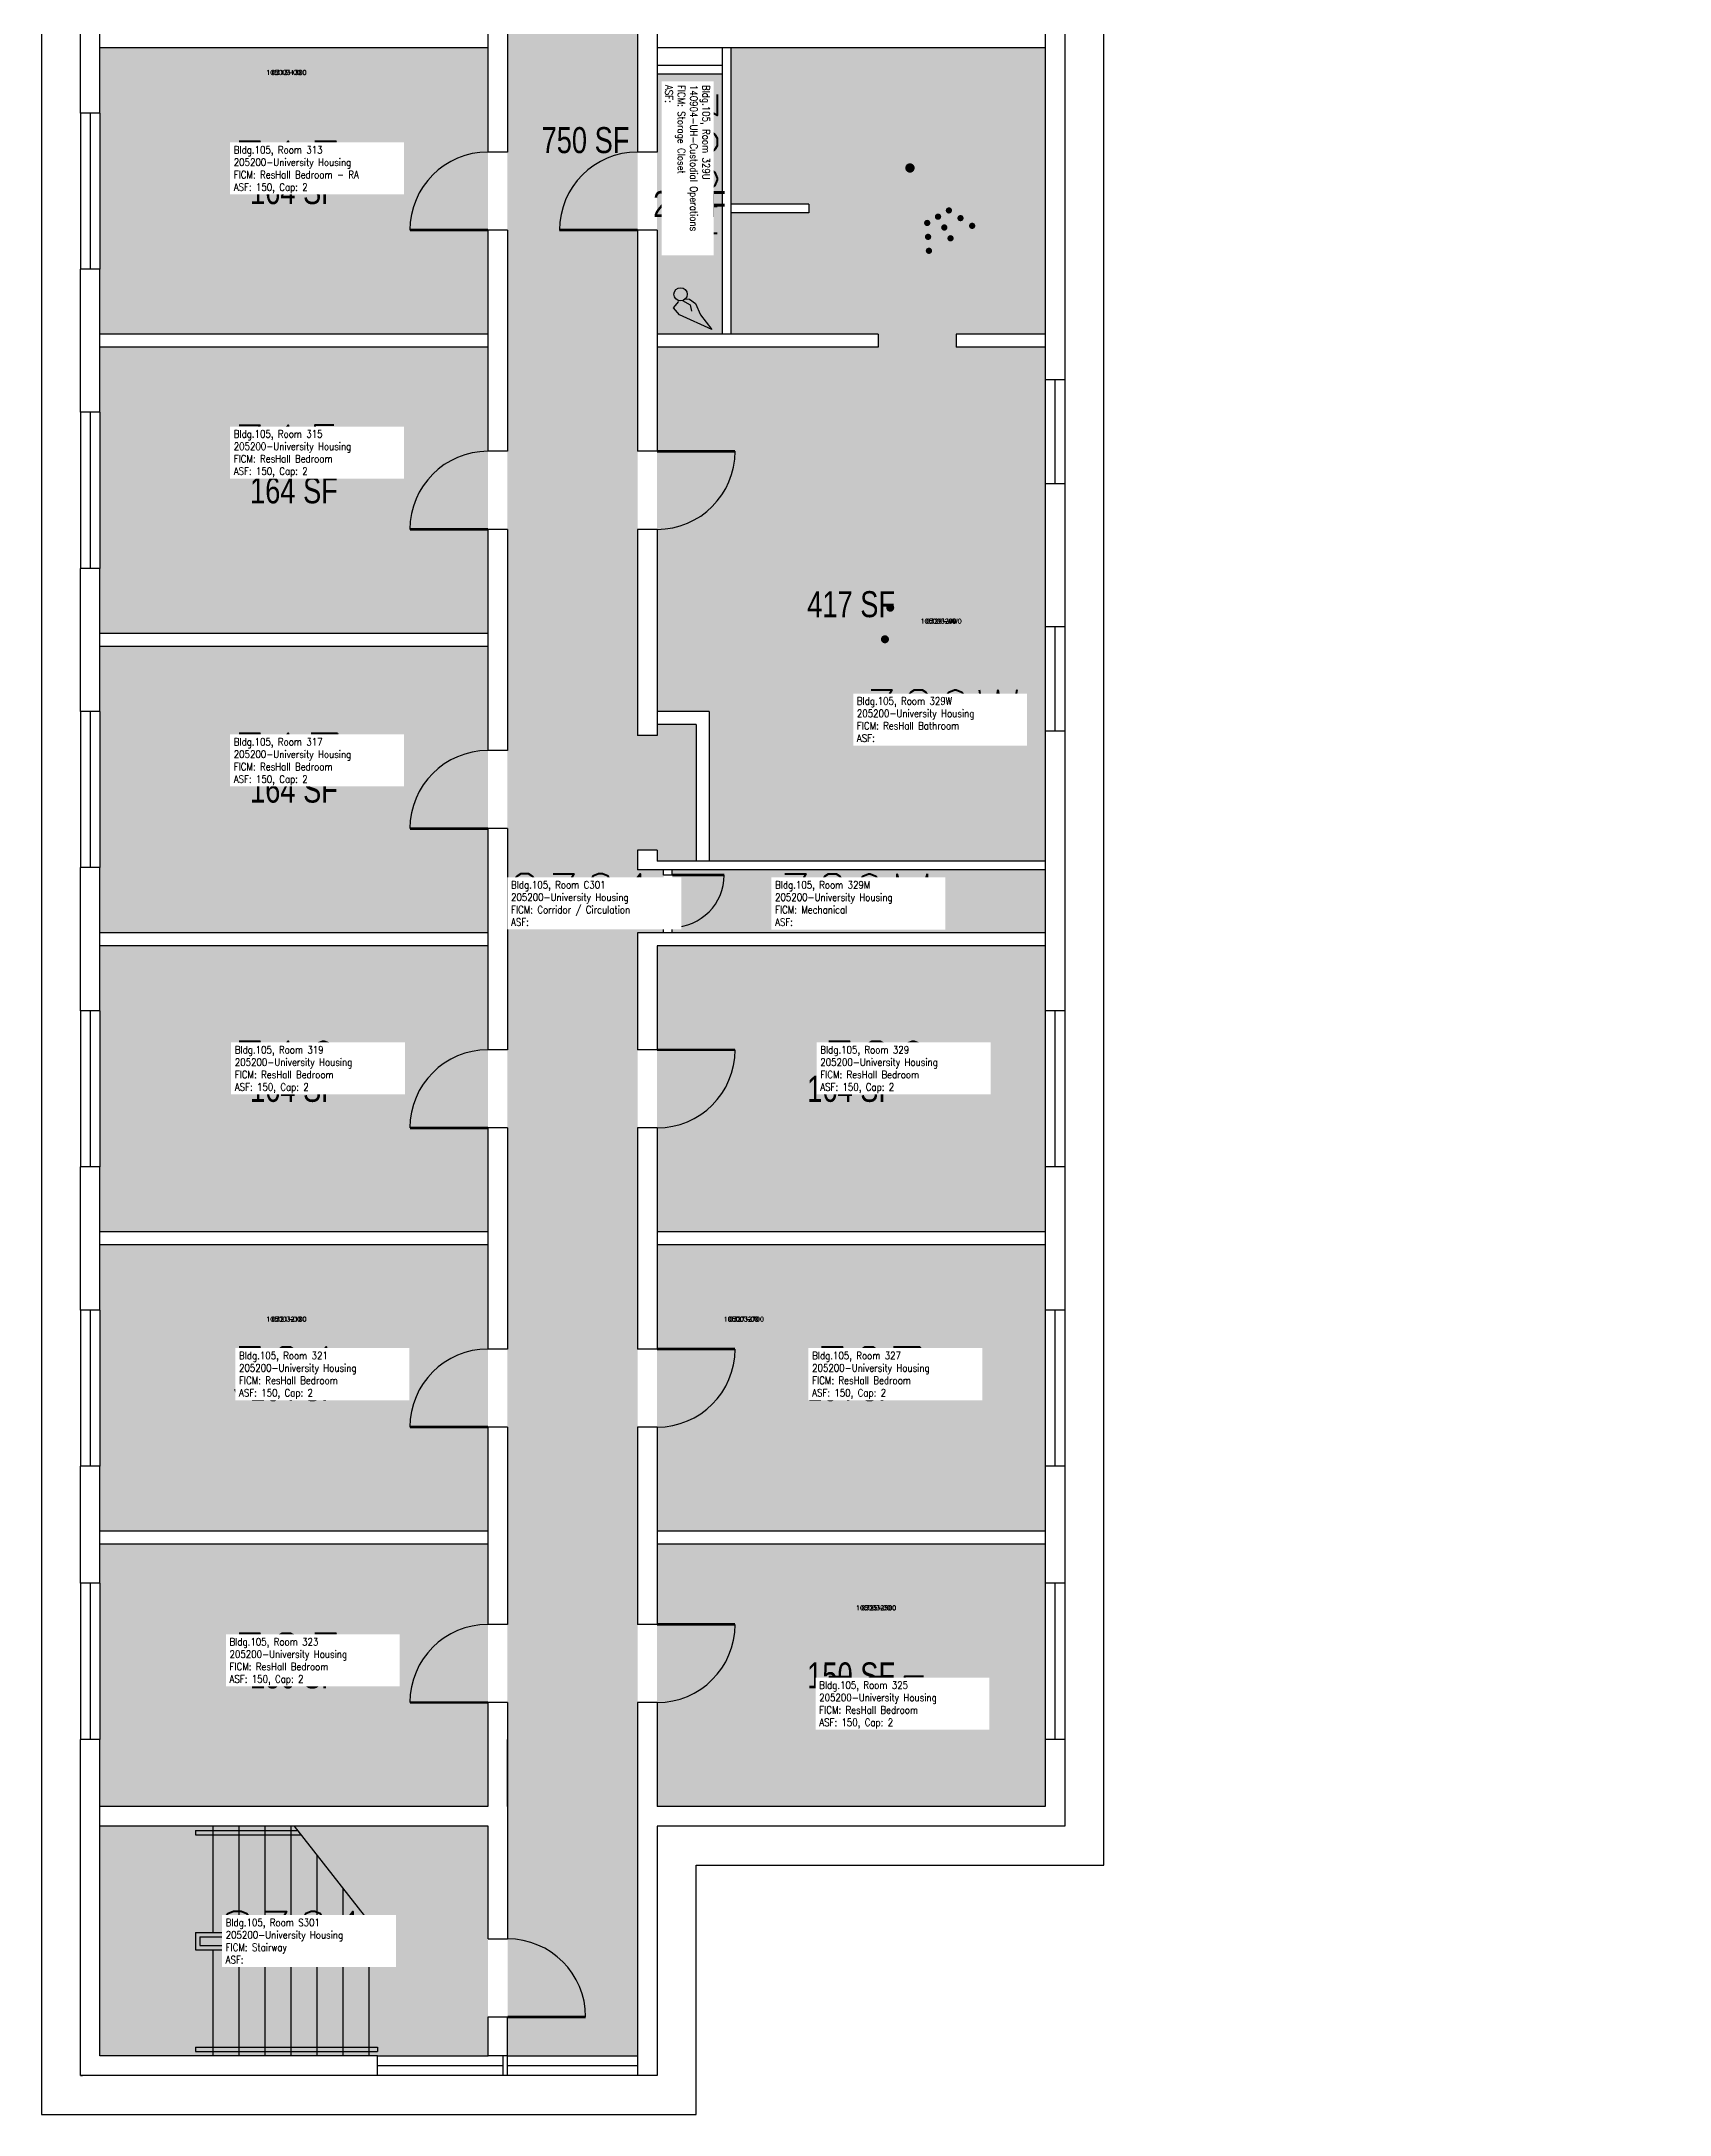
# Model space of a CAD drawing. Header units: inches. Extents: x -18 to 733, y -18 to 3747.
# Drawn here: x -18 to 733, y -18 to 938 of the extents above; entities that cross this region are included whole.
import ezdxf
from ezdxf.enums import TextEntityAlignment as Align

# ---------------------------------------------------------------- set-up
doc = ezdxf.new("R2010")
doc.units = ezdxf.units.IN
doc.header["$LTSCALE"] = 0.25
doc.header["$MEASUREMENT"] = 0
doc.layers.get('0').update_dxf_attribs({"linetype": 'CONTINUOUS'})
for name, color, linetype in [('A-DOOR', 2, 'CONTINUOUS'), ('A-FLOR', 3, 'CONTINUOUS'), ('A-GLAZ', 1, 'CONTINUOUS'), ('A-GLAZ-SILL', 2, 'CONTINUOUS'), ('A-IDEN-ICON', 4, 'CONTINUOUS'), ('A-IDEN-RNUM', 7, 'CONTINUOUS'), ('A-IDEN-SNUM', 4, 'CONTINUOUS'), ('A-IDEN-VNUM', 4, 'CONTINUOUS'), ('A-ROOF', 2, 'CONTINUOUS'), ('A-WALL', 5, 'CONTINUOUS'), ('AREA-TEXT', 3, 'CONTINUOUS'), ('Rooms-Category-Color', 7, 'CONTINUOUS'), ('Rooms-College-Color', 7, 'CONTINUOUS'), ('Rooms-Department-Color', 7, 'CONTINUOUS'), ('Rooms-Division-Color', 7, 'CONTINUOUS'), ('Rooms-Information', 7, 'CONTINUOUS')]:
    doc.layers.add(name, color=color, linetype=linetype)
doc.styles.add('AREA', font='arial.ttf', dxfattribs={"width": 0.75, "height": 24})
doc.styles.add('ROOMSNUMBER', font='SIMPLEX.shx', dxfattribs={"height": 0.18})
doc.styles.add('ROOMVNUMBER', font='simplex.shx', dxfattribs={"width": 0.85})

# ---------------------------------------------------------------- blocks, each defined once
blk = doc.blocks.new('Cpshower')
at = {"color": 0, "linetype": 'ByBlock'}
blk.add_lwpolyline([(-0.015, 0.0396, 0, 0.06, 0), (0.005, 0.005, 0.06, 0.06, 0)], format="xyseb", dxfattribs=at)
for points, const_width in [([(-0.0319, 0.0624, 1), (-0.0281, 0.0689, 1)], 0.0075), ([(0.0302, -0.0036, 1), (0.0345, -0.0011, 1)], 0.005), ([(-0.0045, -0.0236, 1), (-0.0002, -0.0211, 1)], 0.005), ([(0.0128, -0.0136, 1), (0.0172, -0.0111, 1)], 0.005), ([(0.0228, -0.0309, 1), (0.0272, -0.0284, 1)], 0.005), ([(0.0488, -0.0159, 1), (0.0531, -0.0134, 1)], 0.005), ([(0.0675, -0.0282, 1), (0.0718, -0.0257, 1)], 0.005), ([(-0.0031, -0.0459, 1), (0.0012, -0.0434, 1)], 0.005), ([(-0.0018, -0.0682, 1), (0.0025, -0.0657, 1)], 0.005), ([(0.0328, -0.0482, 1), (0.0372, -0.0457, 1)], 0.005)]:
    blk.add_lwpolyline(points, format="xyb", close=True, dxfattribs=dict(at, const_width=const_width))
at = {"color": 0, "linetype": 'ByBlock', "const_width": 0.015}
blk.add_lwpolyline([(-0.01, 0.031), (-0.03, 0.0656)], dxfattribs=at)
blk = doc.blocks.new('Cpbath')
at = {"color": 0, "linetype": 'ByBlock', "const_width": 0.0127}
for points in [[(0.0571, 0.0168, 0.861492), (-0.0551, 0, 1)], [(0.0571, 0.0168, 0.729002), (-0.0084, -0.0042, 1)], [(-0.0551, 0, 0.726902), (0.0487, -0.0337, 1)], [(-0.0084, -0.0042, 0.609468), (0.0487, -0.0337, 1)]]:
    blk.add_lwpolyline(points, format="xyb", dxfattribs=at)
at = {"color": 0, "linetype": 'ByBlock', "const_width": 0.00637}
for points in [[(0.0544, 0.0152, 1), (0.0599, 0.0184, 1)], [(0.0459, -0.0353, 1), (0.0515, -0.0321, 1)]]:
    blk.add_lwpolyline(points, format="xyb", close=True, dxfattribs=at)
blk = doc.blocks.new('Cpcust')
at = {"color": 0, "linetype": 'ByBlock'}
for p, q in [((0.0262, -0.0408), (0.0446, -0.0406)), ((0.0297, -0.0341), (0.0376, -0.0302)), ((0.0376, -0.0302), (0.0533, -0.0324)), ((0.0446, -0.0406), (0.0543, -0.0505)), ((0.0533, -0.0324), (0.0745, -0.0479)), ((0.0171, -0.0639), (0.02, -0.0466)), ((0.0358, -0.0705), (0.0171, -0.0639)), ((0.1117, -0.0625), (0.0358, -0.0705)), ((0.0745, -0.0479), (0.1117, -0.0625))]:
    blk.add_line(p, q, dxfattribs=at)
at = {"color": 0, "linetype": 'ByBlock', "const_width": 0.0075}
blk.add_lwpolyline([(-0.0332, 0.0481, 1), (-0.0268, 0.0519, 1)], format="xyb", close=True, dxfattribs=at)
at = {"color": 0, "linetype": 'ByBlock', "const_width": 0.015}
blk.add_lwpolyline([(-0.03, 0.05), (0.01, -0.0193)], dxfattribs=at)
at = {"color": 0, "linetype": 'ByBlock'}
blk.add_circle((0.0158, -0.0313), 0.0141, dxfattribs=at)

msp = doc.modelspace()

# ---------------------------------------------------------------- hatches: boundary and pattern name
at = {"layer": 'Rooms-Category-Color', "true_color": 0xadadad}
for points in [[(257.04, 1776), (196.96, 1776), (196.96, 1773), (196.96, 155), (197, 155), (197, 9), (257, 9), (256.96, 527), (268.96, 527), (268.96, 556), (256.96, 556), (256.96, 565), (265.96, 565), (265.96, 560), (283.96, 560), (283.96, 623), (265.96, 623), (265.96, 618), (256.96, 618)], [(445, 556), (272.96, 556), (272.96, 527), (445, 527)], [(188, 115), (9, 115), (9, 9), (137, 9), (188, 9)]]:
    msp.add_hatch(color=253, dxfattribs=at).paths.add_polyline_path(points)
at = {"layer": 'Rooms-Category-Color', "true_color": 0x728ef3}
for points in [[(187.96, 935), (9, 935), (9, 905), (9, 833), (9, 803), (187.96, 803)], [(367.96, 803), (367.96, 797), (265.96, 797), (265.96, 629), (289.96, 629), (289.96, 560), (445, 560), (445, 620), (445, 668), (445, 734), (445, 782), (445, 797), (403.96, 797), (403.96, 803), (445, 803), (445, 935), (299.96, 935), (299.96, 863), (335.96, 863), (335.96, 859), (299.96, 859), (299.96, 803)], [(295.96, 922.96), (265.96, 922.96), (265.96, 803), (295.96, 803)], [(187.96, 797), (9, 797), (9, 767), (9, 695), (9, 665), (187.96, 665)], [(187.96, 659), (9, 659), (9, 629), (9, 557), (9, 527), (187.96, 527)], [(187.96, 521), (9, 521), (9, 491), (9, 419), (9, 389), (187.96, 389)], [(445, 419), (445, 491), (445, 521), (265.96, 521), (265.96, 389), (445, 389)], [(187.96, 383), (9, 383), (9, 353), (9, 281), (9, 251), (187.96, 251)], [(445, 383), (265.96, 383), (265.96, 251), (445, 251)], [(187.96, 245), (9, 245), (9, 227), (9, 155), (9, 124), (187.96, 124)], [(445, 245), (265.96, 245), (265.96, 124), (445, 124), (445, 155), (445, 227)]]:
    msp.add_hatch(color=171, dxfattribs=at).paths.add_polyline_path(points)
at = {"layer": 'Rooms-College-Color', "true_color": 0xadadad}
for points in [[(257.04, 1776), (196.96, 1776), (196.96, 1773), (196.96, 155), (197, 155), (197, 9), (257, 9), (256.96, 527), (268.96, 527), (268.96, 556), (256.96, 556), (256.96, 565), (265.96, 565), (265.96, 560), (283.96, 560), (283.96, 623), (265.96, 623), (265.96, 618), (256.96, 618)], [(187.96, 935), (9, 935), (9, 905), (9, 833), (9, 803), (187.96, 803)], [(367.96, 803), (367.96, 797), (265.96, 797), (265.96, 629), (289.96, 629), (289.96, 560), (445, 560), (445, 620), (445, 668), (445, 734), (445, 782), (445, 797), (403.96, 797), (403.96, 803), (445, 803), (445, 935), (299.96, 935), (299.96, 863), (335.96, 863), (335.96, 859), (299.96, 859), (299.96, 803)], [(295.96, 922.96), (265.96, 922.96), (265.96, 803), (295.96, 803)], [(187.96, 797), (9, 797), (9, 767), (9, 695), (9, 665), (187.96, 665)], [(187.96, 659), (9, 659), (9, 629), (9, 557), (9, 527), (187.96, 527)], [(445, 556), (272.96, 556), (272.96, 527), (445, 527)], [(187.96, 521), (9, 521), (9, 491), (9, 419), (9, 389), (187.96, 389)], [(445, 419), (445, 491), (445, 521), (265.96, 521), (265.96, 389), (445, 389)], [(187.96, 383), (9, 383), (9, 353), (9, 281), (9, 251), (187.96, 251)], [(445, 383), (265.96, 383), (265.96, 251), (445, 251)], [(187.96, 245), (9, 245), (9, 227), (9, 155), (9, 124), (187.96, 124)], [(445, 245), (265.96, 245), (265.96, 124), (445, 124), (445, 155), (445, 227)], [(188, 115), (9, 115), (9, 9), (137, 9), (188, 9)]]:
    msp.add_hatch(color=253, dxfattribs=at).paths.add_polyline_path(points)
at = {"layer": 'Rooms-Department-Color', "true_color": 0xacacac}
for points in [[(257.04, 1776), (196.96, 1776), (196.96, 1773), (196.96, 155), (197, 155), (197, 9), (257, 9), (256.96, 527), (268.96, 527), (268.96, 556), (256.96, 556), (256.96, 565), (265.96, 565), (265.96, 560), (283.96, 560), (283.96, 623), (265.96, 623), (265.96, 618), (256.96, 618)], [(445, 556), (272.96, 556), (272.96, 527), (445, 527)], [(188, 115), (9, 115), (9, 9), (137, 9), (188, 9)]]:
    msp.add_hatch(color=253, dxfattribs=at).paths.add_polyline_path(points)
at = {"layer": 'Rooms-Department-Color', "true_color": 0x604aed}
for points in [[(187.96, 935), (9, 935), (9, 905), (9, 833), (9, 803), (187.96, 803)], [(367.96, 803), (367.96, 797), (265.96, 797), (265.96, 629), (289.96, 629), (289.96, 560), (445, 560), (445, 620), (445, 668), (445, 734), (445, 782), (445, 797), (403.96, 797), (403.96, 803), (445, 803), (445, 935), (299.96, 935), (299.96, 863), (335.96, 863), (335.96, 859), (299.96, 859), (299.96, 803)], [(295.96, 922.96), (265.96, 922.96), (265.96, 803), (295.96, 803)], [(187.96, 797), (9, 797), (9, 767), (9, 695), (9, 665), (187.96, 665)], [(187.96, 659), (9, 659), (9, 629), (9, 557), (9, 527), (187.96, 527)], [(187.96, 521), (9, 521), (9, 491), (9, 419), (9, 389), (187.96, 389)], [(445, 419), (445, 491), (445, 521), (265.96, 521), (265.96, 389), (445, 389)], [(187.96, 383), (9, 383), (9, 353), (9, 281), (9, 251), (187.96, 251)], [(445, 383), (265.96, 383), (265.96, 251), (445, 251)], [(187.96, 245), (9, 245), (9, 227), (9, 155), (9, 124), (187.96, 124)], [(445, 245), (265.96, 245), (265.96, 124), (445, 124), (445, 155), (445, 227)]]:
    msp.add_hatch(color=173, dxfattribs=at).paths.add_polyline_path(points)
at = {"layer": 'Rooms-Division-Color', "true_color": 0xadadad}
for points in [[(257.04, 1776), (196.96, 1776), (196.96, 1773), (196.96, 155), (197, 155), (197, 9), (257, 9), (256.96, 527), (268.96, 527), (268.96, 556), (256.96, 556), (256.96, 565), (265.96, 565), (265.96, 560), (283.96, 560), (283.96, 623), (265.96, 623), (265.96, 618), (256.96, 618)], [(445, 556), (272.96, 556), (272.96, 527), (445, 527)], [(188, 115), (9, 115), (9, 9), (137, 9), (188, 9)]]:
    msp.add_hatch(color=253, dxfattribs=at).paths.add_polyline_path(points)
at = {"layer": 'Rooms-Division-Color', "true_color": 0x604aed}
for points in [[(187.96, 935), (9, 935), (9, 905), (9, 833), (9, 803), (187.96, 803)], [(367.96, 803), (367.96, 797), (265.96, 797), (265.96, 629), (289.96, 629), (289.96, 560), (445, 560), (445, 620), (445, 668), (445, 734), (445, 782), (445, 797), (403.96, 797), (403.96, 803), (445, 803), (445, 935), (299.96, 935), (299.96, 863), (335.96, 863), (335.96, 859), (299.96, 859), (299.96, 803)], [(295.96, 922.96), (265.96, 922.96), (265.96, 803), (295.96, 803)], [(187.96, 797), (9, 797), (9, 767), (9, 695), (9, 665), (187.96, 665)], [(187.96, 659), (9, 659), (9, 629), (9, 557), (9, 527), (187.96, 527)], [(187.96, 521), (9, 521), (9, 491), (9, 419), (9, 389), (187.96, 389)], [(445, 419), (445, 491), (445, 521), (265.96, 521), (265.96, 389), (445, 389)], [(187.96, 383), (9, 383), (9, 353), (9, 281), (9, 251), (187.96, 251)], [(445, 383), (265.96, 383), (265.96, 251), (445, 251)], [(187.96, 245), (9, 245), (9, 227), (9, 155), (9, 124), (187.96, 124)], [(445, 245), (265.96, 245), (265.96, 124), (445, 124), (445, 155), (445, 227)]]:
    msp.add_hatch(color=173, dxfattribs=at).paths.add_polyline_path(points)

# ---------------------------------------------------------------- linework, layer by layer
at = {"layer": 'A-DOOR', "const_width": 1.2}
for points in [[(187.96, 851), (151.96, 851)], [(256.96, 851), (220.96, 851)], [(265.96, 749), (301.96, 749)], [(187.96, 713), (151.96, 713)], [(187.96, 575), (151.96, 575)], [(272.96, 553.56), (296.96, 553.56)], [(265.96, 473), (301.96, 473)], [(187.96, 437), (151.96, 437)], [(265.96, 335), (301.96, 335)], [(187.96, 299), (151.96, 299)], [(265.96, 208), (301.96, 208)], [(187.96, 172), (151.96, 172)], [(197, 27), (233, 27)]]:
    msp.add_lwpolyline(points, dxfattribs=at)
at = {"layer": 'A-DOOR'}
for centre, radius, start, end in [((187.96, 851), 36, 90, 180), ((256.96, 851), 36, 90, 180), ((187.96, 713), 36, 90, 180), ((265.96, 749), 36, 270, 360), ((187.96, 575), 36, 90, 180), ((272.96, 553.56), 24, 270, 360), ((187.96, 437), 36, 90, 180), ((265.96, 473), 36, 270, 360), ((187.96, 299), 36, 90, 180), ((265.96, 335), 36, 270, 360), ((187.96, 172), 36, 90, 180), ((265.96, 208), 36, 270, 360), ((197, 27), 36, 360, 90)]:
    msp.add_arc(centre, radius, start, end, dxfattribs=at)
at = {"layer": 'A-FLOR'}
for p, q in [((61, 115), (61, 66.01)), ((73, 115), (73, 66.01)), ((85, 115), (85, 66.01)), ((97, 115), (97, 66.01)), ((98.5, 115), (137, 66.01)), ((53.04, 113), (100.07, 113)), ((53.04, 113), (53.04, 110.99)), ((53.04, 110.99), (101.65, 110.99)), ((109, 101.64), (109, 66.01)), ((121, 86.37), (121, 66.01)), ((133, 71.1), (133, 66.01)), ((53.04, 66.01), (53.04, 57.99)), ((53.04, 66.01), (137, 66.01)), ((53.04, 57.99), (137, 57.99)), ((55.04, 64), (55.04, 60)), ((55.04, 64), (137, 64)), ((55.04, 60), (137, 60)), ((61, 57.99), (61, 9)), ((73, 57.99), (73, 9)), ((85, 57.99), (85, 9)), ((97, 57.99), (97, 9)), ((109, 57.99), (109, 9)), ((121, 57.99), (121, 9)), ((133, 57.99), (133, 9)), ((137, 66.01), (137, 64)), ((137, 60), (137, 57.99)), ((53.04, 13.01), (53.04, 11)), ((53.04, 13.01), (137, 13.01)), ((53.04, 11), (137, 11)), ((137, 13.01), (137, 11))]:
    msp.add_line(p, q, dxfattribs=at)
at = {"layer": 'A-GLAZ'}
for p, q in [((4.5, 904.98), (4.5, 832.98)), ((449.5, 782), (449.5, 734)), ((4.5, 766.98), (4.5, 694.98)), ((449.5, 668), (449.5, 620)), ((4.5, 628.98), (4.5, 556.98)), ((4.5, 490.98), (4.5, 418.98)), ((449.5, 490.98), (449.5, 418.98)), ((4.5, 352.98), (4.5, 280.98)), ((449.5, 352.98), (449.5, 280.98)), ((4.5, 226.98), (4.5, 154.98)), ((449.5, 226.98), (449.5, 154.98)), ((195, 4.5), (137, 4.5)), ((257, 4.5), (197, 4.5))]:
    msp.add_line(p, q, dxfattribs=at)
at = {"layer": 'A-GLAZ-SILL'}
for p, q in [((0, 905), (0, 833)), ((9, 905), (9, 833)), ((445, 782), (445, 734)), ((454, 782), (454, 734)), ((0, 767), (0, 695)), ((9, 767), (9, 695)), ((445, 668), (445, 620)), ((454, 668), (454, 620)), ((0, 629), (0, 557)), ((9, 629), (9, 557)), ((0, 491), (0, 419)), ((9, 491), (9, 419)), ((445, 491), (445, 419)), ((454, 491), (454, 419)), ((0, 353), (0, 281)), ((9, 353), (9, 281)), ((445, 353), (445, 281)), ((454, 353), (454, 281)), ((0, 227), (0, 155)), ((9, 227), (9, 155)), ((445, 227), (445, 155)), ((454, 227), (454, 155)), ((137, 9), (188, 9)), ((195, 0), (137, 0)), ((197, 9), (257, 9)), ((257, 0), (197, 0))]:
    msp.add_line(p, q, dxfattribs=at)
at = {"layer": 'A-ROOF'}
msp.add_lwpolyline([(733, 1932), (660, 1932), (660, 3632), (472, 3632), (472, 3747), (170, 3747), (170, 1803), (-18, 1803), (-18, -18), (284, -18), (284, 97), (472, 97), (472, 1758), (733, 1758)], close=True, dxfattribs=at)
at = {"layer": 'A-WALL'}
for p, q in [((187.96, 989), (187.96, 887)), ((196.96, 989), (196.96, 887)), ((256.96, 989), (256.96, 887)), ((265.96, 989), (265.96, 887)), ((0, 905), (0, 971)), ((9, 905), (9, 971)), ((445, 971), (445, 782)), ((454, 971), (454, 782)), ((187.96, 935), (9, 935)), ((445, 935), (265.96, 935)), ((295.96, 935), (295.96, 803)), ((299.96, 935), (299.96, 803)), ((295.96, 926.96), (265.96, 926.96)), ((295.96, 922.96), (265.96, 922.96)), ((9, 905), (0, 905)), ((196.96, 887), (187.96, 887)), ((265.96, 887), (256.96, 887)), ((335.96, 863), (299.96, 863)), ((335.96, 863), (335.96, 859)), ((196.96, 851), (187.96, 851)), ((187.96, 851), (187.96, 749)), ((196.96, 851), (196.96, 749)), ((265.96, 851), (256.96, 851)), ((256.96, 851), (256.96, 749)), ((265.96, 851), (265.96, 749)), ((335.96, 859), (299.96, 859)), ((0, 767), (0, 833)), ((9, 833), (0, 833)), ((9, 767), (9, 833)), ((187.96, 803), (9, 803)), ((187.96, 797), (9, 797)), ((367.96, 803), (265.96, 803)), ((367.96, 797), (265.96, 797)), ((367.96, 803), (367.96, 797)), ((445, 803), (403.96, 803)), ((403.96, 803), (403.96, 797)), ((445, 797), (403.96, 797)), ((454, 782), (445, 782)), ((9, 767), (0, 767)), ((196.96, 749), (187.96, 749)), ((265.96, 749), (256.96, 749)), ((454, 734), (445, 734)), ((445, 734), (445, 668)), ((454, 734), (454, 668)), ((196.96, 713), (187.96, 713)), ((187.96, 713), (187.96, 611)), ((196.96, 713), (196.96, 611)), ((265.96, 713), (256.96, 713)), ((256.96, 713), (256.96, 618)), ((265.96, 713), (265.96, 618)), ((9, 695), (0, 695)), ((0, 629), (0, 695)), ((9, 629), (9, 695)), ((187.96, 665), (9, 665)), ((454, 668), (445, 668)), ((187.96, 659), (9, 659)), ((9, 629), (0, 629)), ((289.96, 629), (265.96, 629)), ((283.96, 623), (265.96, 623)), ((283.96, 623), (283.96, 560)), ((289.96, 629), (289.96, 560)), ((265.96, 618), (256.96, 618)), ((289.96, 618), (289.96, 577.07)), ((454, 620), (445, 620)), ((445, 620), (445, 491)), ((454, 620), (454, 491)), ((196.96, 611), (187.96, 611)), ((196.96, 575), (187.96, 575)), ((187.96, 575), (187.96, 473)), ((196.96, 575), (196.96, 473)), ((265.96, 565), (256.96, 565)), ((256.96, 565), (256.96, 556)), ((265.96, 565), (265.96, 560)), ((0, 491), (0, 557)), ((9, 557), (0, 557)), ((9, 491), (9, 557)), ((445, 556), (256.96, 556)), ((445, 560), (265.96, 560)), ((268.96, 553.56), (268.96, 556)), ((272.96, 553.56), (272.96, 556)), ((272.96, 553.56), (268.96, 553.56)), ((187.96, 527), (9, 527)), ((445, 527), (256.96, 527)), ((256.96, 527), (256.96, 473)), ((268.96, 527), (268.96, 529.56)), ((272.96, 529.56), (268.96, 529.56)), ((272.96, 527), (272.96, 529.56)), ((187.96, 521), (9, 521)), ((445, 521), (265.96, 521)), ((265.96, 521), (265.96, 473)), ((9, 491), (0, 491)), ((454, 491), (445, 491)), ((196.96, 473), (187.96, 473)), ((265.96, 473), (256.96, 473)), ((196.96, 437), (187.96, 437)), ((187.96, 437), (187.96, 335)), ((196.96, 437), (196.96, 335)), ((265.96, 437), (256.96, 437)), ((256.96, 437), (256.96, 335)), ((265.96, 437), (265.96, 335)), ((9, 419), (0, 419)), ((0, 353), (0, 419)), ((9, 353), (9, 419)), ((454, 419), (445, 419)), ((445, 419), (445, 353)), ((454, 419), (454, 353)), ((187.96, 389), (9, 389)), ((187.96, 383), (9, 383)), ((445, 389), (265.96, 389)), ((445, 383), (265.96, 383)), ((9, 353), (0, 353)), ((454, 353), (445, 353)), ((196.96, 335), (187.96, 335)), ((265.96, 335), (256.96, 335)), ((196.96, 299), (187.96, 299)), ((187.96, 299), (187.96, 208)), ((196.96, 299), (196.96, 208)), ((265.96, 299), (256.96, 299)), ((256.96, 299), (256.96, 208)), ((265.96, 299), (265.96, 208)), ((9, 281), (0, 281)), ((0, 227), (0, 281)), ((9, 227), (9, 281)), ((454, 281), (445, 281)), ((445, 281), (445, 227)), ((454, 281), (454, 227)), ((187.96, 251), (9, 251)), ((445, 251), (265.96, 251)), ((187.96, 245), (9, 245)), ((445, 245), (265.96, 245)), ((9, 227), (0, 227)), ((454, 227), (445, 227)), ((196.96, 208), (187.96, 208)), ((265.96, 208), (256.96, 208)), ((196.96, 172), (187.96, 172)), ((187.96, 172), (187.96, 124)), ((196.96, 172), (196.96, 63)), ((257, 172), (257, 0)), ((265.96, 172), (257, 172)), ((265.96, 172), (265.96, 124)), ((0, 0), (0, 155)), ((9, 155), (0, 155)), ((9, 9), (9, 155)), ((197, 124), (197, 155)), ((454, 155), (445, 155)), ((445, 155), (445, 124)), ((454, 155), (454, 115)), ((187.96, 124), (9, 124)), ((188, 115), (9, 115)), ((188, 63), (188, 115)), ((445, 124), (265.96, 124)), ((266, 115), (266, 0)), ((454, 115), (266, 115)), ((188, 63), (196.96, 63)), ((188, 9), (188, 27)), ((188, 27), (197, 27)), ((197, 9), (197, 27)), ((137, 0), (0, 0)), ((0, 0), (1, 0)), ((0, 0), (1, 0)), ((137, 9), (9, 9)), ((137, 0), (137, 9)), ((197, 9), (188, 9)), ((195, 0), (195, 9)), ((197, 0), (195, 0)), ((197, 0), (197, 9)), ((266, 0), (257, 0))]:
    msp.add_line(p, q, dxfattribs=at)

# ---------------------------------------------------------------- block references
at = {"layer": 'A-IDEN-ICON'}
for name, p, xscale, yscale, zscale, rotation in [('Cpshower', (391.26, 860.75), 288, 288, 12, 1.350522888103464e-09), ('Cpcust', (277.3, 828.95), 215.9999999952998, 215.9999999952998, 215.9999999952998, 329.5961265714317), ('Cpbath', (357.06, 672.02), 288, 288, 12, 1.350522888103464e-09)]:
    msp.add_blockref(name, p, dxfattribs=dict(at, xscale=xscale, yscale=yscale, zscale=zscale, rotation=rotation))

# ---------------------------------------------------------------- texts
at = {"layer": 'A-IDEN-RNUM', "style": 'ROOMSNUMBER'}
for s, p in [('0313-00', (95, 923.68)), ('0315-00', (95, 750.88)), ('0329-W0', (397, 670.68)), ('0317-00', (95, 608.88)), ('0329-M0', (357.31, 544.06)), ('C301-00', (229.35, 542.21)), ('0319-00', (95, 466.88)), ('0329-00', (367, 466.88)), ('0321-00', (95, 348.8)), ('0327-00', (306, 348.8)), ('0325-00', (367, 215.68)), ('0323-00', (95, 192)), ('S301-00', (98.55, 63.69))]:
    msp.add_text(s, height=2.16, dxfattribs=at).set_placement(p, align=Align.MIDDLE)
msp.add_text('0329-U0', height=2.16, rotation=270, dxfattribs=at).set_placement((280.42, 887.73), align=Align.MIDDLE)
at = {"layer": 'A-IDEN-SNUM', "style": 'ROOMSNUMBER'}
for s, p in [('1050031300', (95, 923.68)), ('1050031500', (95, 750.88)), ('10500329W0', (397, 670.68)), ('1050031700', (95, 608.88)), ('10500329M0', (357.31, 544.06)), ('1050C30100', (229.35, 542.21)), ('1050031900', (95, 466.88)), ('1050032900', (367, 466.88)), ('1050032100', (95, 348.8)), ('1050032700', (306, 348.8)), ('1050032500', (367, 215.68)), ('1050032300', (95, 192)), ('1050S30100', (98.55, 63.69))]:
    msp.add_text(s, height=2.16, dxfattribs=at).set_placement(p, align=Align.MIDDLE)
msp.add_text('10500329U0', height=2.16, rotation=270, dxfattribs=at).set_placement((280.42, 887.73), align=Align.MIDDLE)
at = {"layer": 'A-IDEN-VNUM', "style": 'ROOMVNUMBER', "width": 0.85}
msp.add_text('329U', height=24, rotation=270, dxfattribs=at).set_placement((281.76, 882.01), align=Align.MIDDLE)
for s, p in [('313', (95, 880)), ('315', (95, 749)), ('329W', (397, 627)), ('317', (95, 607)), ('C301', (230.68, 542.21)), ('329M', (357.31, 542.19)), ('319', (95, 465)), ('329', (367, 465)), ('321', (95, 324)), ('327', (363.73, 324)), ('323', (95, 192)), ('325', (367, 172)), ('S301', (98.55, 63.69))]:
    msp.add_text(s, height=24, dxfattribs=at).set_placement(p, align=Align.MIDDLE)
at = {"layer": 'AREA-TEXT', "style": 'AREA', "width": 0.75}
for s, p in [('750 SF', (232.96, 892.5)), ('164 SF', (98.48, 869)), ('25 SF', (280.96, 862.98)), ('164 SF', (98.48, 731)), ('417 SF', (355.48, 678.5)), ('164 SF', (98.48, 593)), ('35 SF', (358.98, 541.5)), ('164 SF', (98.48, 455)), ('164 SF', (355.48, 455)), ('164 SF', (98.48, 317)), ('164 SF', (355.48, 317)), ('150 SF', (98.48, 184.5)), ('150 SF', (355.48, 184.5)), ('132 SF', (98.5, 62))]:
    msp.add_text(s, height=12, dxfattribs=at).set_placement(p, align=Align.MIDDLE_CENTER)

# ---------------------------------------------------------------- next in the draw order: texts
at = {"layer": 'Rooms-Information', "insert": (269.76, 917.96), "char_height": 3.4286, "width": 76.8, "attachment_point": 7, "rotation": 270, "style": 'ROOMVNUMBER', "bg_fill": 3, "box_fill_scale": 1.5, "bg_fill_color": 256, "bg_fill_true_color": 13158600, "bg_fill_transparency": 0}
msp.add_mtext('Bldg.105, Room 329U^M^J140904-UH-Custodial Operations^M^JFICM: Storage Closet^M^JASF: ', dxfattribs=at)
at = {"layer": 'Rooms-Information', "char_height": 3.4286, "width": 76.8, "attachment_point": 7, "style": 'ROOMVNUMBER', "bg_fill": 3, "box_fill_scale": 1.5, "bg_fill_color": 256, "bg_fill_true_color": 13158600, "bg_fill_transparency": 0}
for s, insert in [('Bldg.105, Room 313^M^J205200-University Housing^M^JFICM: ResHall Bedroom - RA^M^JASF: 150, Cap: 2', (70.71, 868)), ('Bldg.105, Room 315^M^J205200-University Housing^M^JFICM: ResHall Bedroom^M^JASF: 150, Cap: 2', (70.71, 737)), ('Bldg.105, Room 329W^M^J205200-University Housing^M^JFICM: ResHall Bathroom^M^JASF: ', (358.14, 615)), ('Bldg.105, Room 317^M^J205200-University Housing^M^JFICM: ResHall Bedroom^M^JASF: 150, Cap: 2', (70.71, 595)), ('Bldg.105, Room C301^M^J205200-University Housing^M^JFICM: Corridor / Circulation^M^JASF: ', (198.62, 530.21)), ('Bldg.105, Room 329M^M^J205200-University Housing^M^JFICM: Mechanical^M^JASF: ', (320.4, 530.19)), ('Bldg.105, Room 319^M^J205200-University Housing^M^JFICM: ResHall Bedroom^M^JASF: 150, Cap: 2', (71.2, 453)), ('Bldg.105, Room 329^M^J205200-University Housing^M^JFICM: ResHall Bedroom^M^JASF: 150, Cap: 2', (341.26, 453)), ('Bldg.105, Room 321^M^J205200-University Housing^M^JFICM: ResHall Bedroom^M^JASF: 150, Cap: 2', (73.14, 312)), ('Bldg.105, Room 327^M^J205200-University Housing^M^JFICM: ResHall Bedroom^M^JASF: 150, Cap: 2', (337.51, 312)), ('Bldg.105, Room 323^M^J205200-University Housing^M^JFICM: ResHall Bedroom^M^JASF: 150, Cap: 2', (68.77, 180)), ('Bldg.105, Room 325^M^J205200-University Housing^M^JFICM: ResHall Bedroom^M^JASF: 150, Cap: 2', (340.77, 160)), ('Bldg.105, Room S301^M^J205200-University Housing^M^JFICM: Stairway^M^JASF: ', (66.98, 51.69))]:
    msp.add_mtext(s, dxfattribs=dict(at, insert=insert))

doc.saveas('drawing.dxf')
